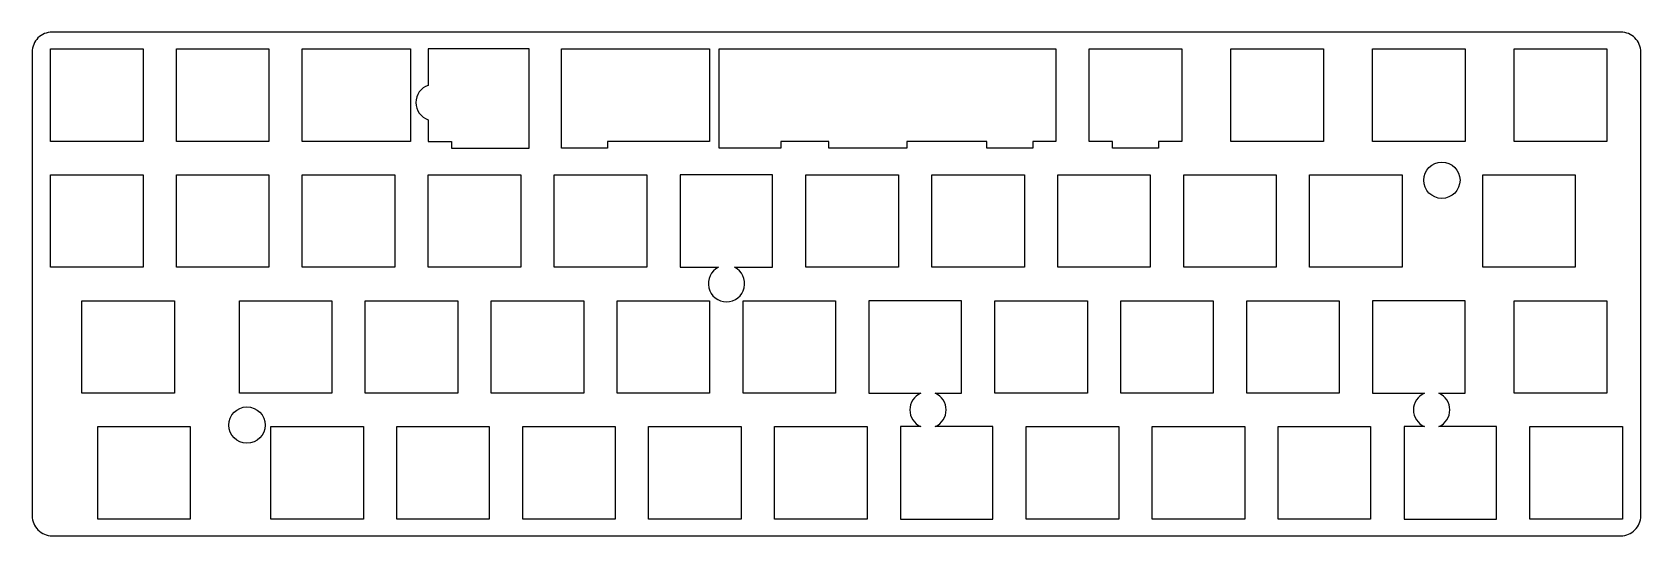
# Model space of a CAD drawing. Header units: millimetres. Extents: x -234 to 10, y -10 to 67.
import ezdxf

# ---------------------------------------------------------------- set-up
doc = ezdxf.new("R2010")
doc.units = ezdxf.units.MM
doc.layers.get('0').update_dxf_attribs({"linetype": 'CONTINUOUS'})

msp = doc.modelspace()

# ---------------------------------------------------------------- linework, layer by layer
for points in [[(9.77, -6.52), (9.77, 63.68, 0.414214), (6.77, 66.68), (-230.61, 66.68, 0.414214), (-233.61, 63.68), (-233.61, -6.52, 0.414214), (-230.61, -9.52), (6.77, -9.52, 0.414214)], [(-173.69, 58.63, 0.719135), (-173.69, 53.42), (-173.69, 50.15), (-170.18, 50.15), (-170.18, 49.15), (-158.42, 49.15), (-158.42, 64.15), (-173.69, 64.15)], [(-129.76, 31.1, 4.354733), (-127.36, 31.1), (-121.59, 31.1), (-121.59, 45.1), (-135.59, 45.1), (-135.59, 31.1)], [(-99.17, 12.05, 0.657649), (-99.16, 7), (-102.25, 7), (-102.25, -7), (-88.25, -7), (-88.25, 7), (-96.99, 7, 0.657649), (-96.98, 12.05), (-93.01, 12.05), (-93.01, 26.05), (-107.01, 26.05), (-107.01, 12.05)], [(-22.97, 12.05, 0.657649), (-22.96, 7), (-26.05, 7), (-26.05, -7), (-12.05, -7), (-12.05, 7), (-20.79, 7, 0.657649), (-20.78, 12.05), (-16.81, 12.05), (-16.81, 26.05), (-30.81, 26.05), (-30.81, 12.05)]]:
    msp.add_lwpolyline(points, format="xyb", close=True)
for points in [[(-216.84, 50.15), (-230.84, 50.15), (-230.84, 64.15), (-216.84, 64.15)], [(-211.79, 50.15), (-211.79, 64.15), (-197.79, 64.15), (-197.79, 50.15)], [(-192.74, 50.15), (-192.74, 64.15), (-176.36, 64.15), (-176.36, 50.15)], [(-131.11, 50.15), (-146.55, 50.15), (-146.55, 49.15), (-153.55, 49.15), (-153.55, 64.15), (-131.11, 64.15)], [(-129.67, 49.15), (-129.67, 64.15), (-78.73, 64.15), (-78.73, 50.15), (-82.19, 50.15), (-82.19, 49.15), (-89.19, 49.15), (-89.19, 50.15), (-101.27, 50.15), (-101.27, 49.15), (-113.07, 49.15), (-113.07, 50.15), (-120.32, 50.15), (-120.32, 49.15)], [(-59.68, 64.15), (-59.68, 50.15), (-63.18, 50.15), (-63.18, 49.15), (-70.18, 49.15), (-70.18, 50.15), (-73.68, 50.15), (-73.68, 64.15)], [(-38.24, 50.15), (-52.24, 50.15), (-52.24, 64.15), (-38.24, 64.15)], [(-16.81, 50.15), (-30.81, 50.15), (-30.81, 64.15), (-16.81, 64.15)], [(-9.38, 50.15), (-9.38, 64.15), (4.62, 64.15), (4.62, 50.15)], [(-216.84, 45.1), (-216.84, 31.1), (-230.84, 31.1), (-230.84, 45.1)], [(-197.79, 45.1), (-197.79, 31.1), (-211.79, 31.1), (-211.79, 45.1)], [(-192.74, 31.1), (-192.74, 45.1), (-178.74, 45.1), (-178.74, 31.1)], [(-159.69, 31.1), (-173.69, 31.1), (-173.69, 45.1), (-159.69, 45.1)], [(-154.64, 31.1), (-154.64, 45.1), (-140.64, 45.1), (-140.64, 31.1)], [(-116.54, 45.1), (-102.54, 45.1), (-102.54, 31.1), (-116.54, 31.1)], [(-83.49, 31.1), (-97.49, 31.1), (-97.49, 45.1), (-83.49, 45.1)], [(-78.44, 45.1), (-64.44, 45.1), (-64.44, 31.1), (-78.44, 31.1)], [(-45.39, 31.1), (-59.39, 31.1), (-59.39, 45.1), (-45.39, 45.1)], [(-26.34, 45.1), (-26.34, 31.1), (-40.34, 31.1), (-40.34, 45.1)], [(-14.14, 31.1), (-14.14, 45.1), (-0.14, 45.1), (-0.14, 31.1)], [(-226.08, 26.05), (-212.07, 26.05), (-212.07, 12.05), (-226.08, 12.05)], [(-202.26, 12.05), (-202.26, 26.05), (-188.26, 26.05), (-188.26, 12.05)], [(-169.21, 12.05), (-183.21, 12.05), (-183.21, 26.05), (-169.21, 26.05)], [(-150.16, 12.05), (-164.16, 12.05), (-164.16, 26.05), (-150.16, 26.05)], [(-131.11, 12.05), (-145.11, 12.05), (-145.11, 26.05), (-131.11, 26.05)], [(-126.06, 26.05), (-112.06, 26.05), (-112.06, 12.05), (-126.06, 12.05)], [(-87.96, 26.05), (-73.96, 26.05), (-73.96, 12.05), (-87.96, 12.05)], [(-54.91, 12.05), (-68.91, 12.05), (-68.91, 26.05), (-54.91, 26.05)], [(-49.86, 26.05), (-35.86, 26.05), (-35.86, 12.05), (-49.86, 12.05)], [(4.62, 12.05), (-9.38, 12.05), (-9.38, 26.05), (4.62, 26.05)], [(-223.69, 7), (-209.69, 7), (-209.69, -7), (-223.69, -7)], [(-197.5, -7), (-197.5, 7), (-183.5, 7), (-183.5, -7)], [(-164.45, -7), (-178.45, -7), (-178.45, 7), (-164.45, 7)], [(-145.4, 7), (-145.4, -7), (-159.4, -7), (-159.4, 7)], [(-126.35, 7), (-126.35, -7), (-140.35, -7), (-140.35, 7)], [(-107.3, 7), (-107.3, -7), (-121.3, -7), (-121.3, 7)], [(-83.2, -7), (-83.2, 7), (-69.2, 7), (-69.2, -7)], [(-50.15, 7), (-50.15, -7), (-64.15, -7), (-64.15, 7)], [(-45.1, -7), (-45.1, 7), (-31.1, 7), (-31.1, -7)], [(7, -7), (-7, -7), (-7, 7), (7, 7)]]:
    msp.add_lwpolyline(points, close=True)
for centre in [(-20.33, 44.28), (-201.11, 7.23)]:
    msp.add_circle(centre, 2.75)

doc.saveas('drawing.dxf')
